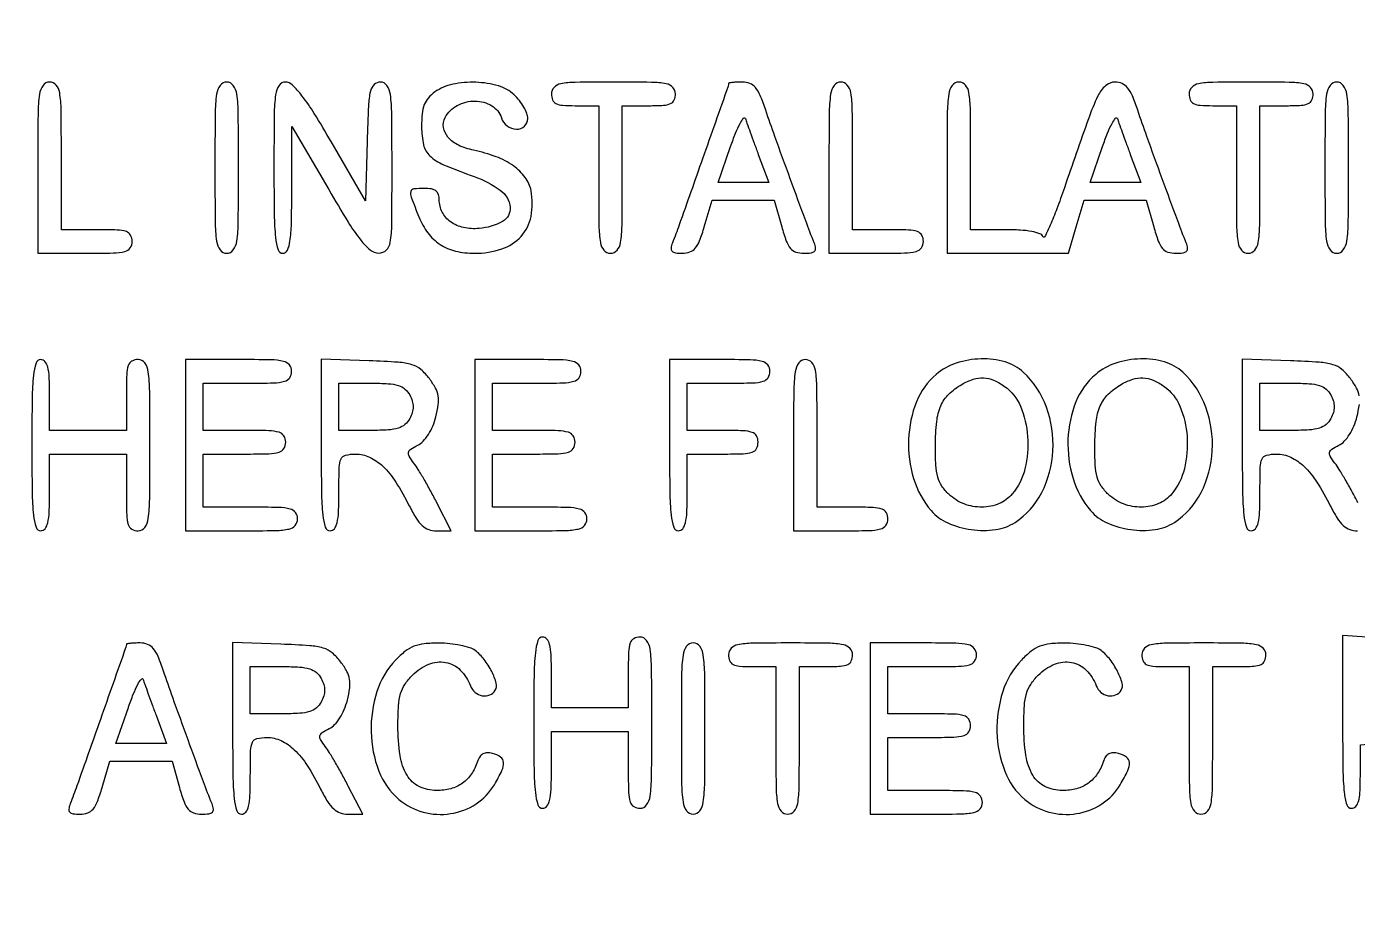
# Model space of a CAD drawing. Extents: x 0 to 1066, y 0 to 761.
# Drawn here: x 812.08 to 831.15, y 269.57 to 282.09 of the extents above; entities that cross this region are included whole.
import ezdxf

# ---------------------------------------------------------------- set-up
doc = ezdxf.new("R2010")
doc.units = 0
doc.header["$MEASUREMENT"] = 0

msp = doc.modelspace()

# ---------------------------------------------------------------- linework, layer by layer
for points in [[(183.390323, 95.266879, 0.000001), (192.989143, 95.254457, 0.000118)], [(479.458836, 95.240684, -0.000004), (502.524384, 95.211821, -0.198594)], [(710.559243, 95.267872, -0.000023), (733.258836, 95.240684, -0.000004), (756.324384, 95.211821, -0.198594)], [(416.092229, 95.24091, -0.000004), (439.072908, 95.212432, -0.198597)], [(542.992229, 95.24091, -0.000004), (565.972908, 95.212432, -0.198597)], [(606.442229, 95.24091, -0.000004), (629.422908, 95.212432, -0.198597)], [(669.892229, 95.24091, -0.000004), (692.872908, 95.212432, -0.198597)], [(831.178842, 276.798441, 0.082928), (831.139816, 276.910784, 0.035157), (831.053472, 277.045462, 0.057331), (830.930902, 277.17574, 0.10358), (830.802517, 277.245032, 0.055706), (830.607385, 277.279974, 0.007564), (830.192158, 277.301071), (829.503, 277.325643), (829.503, 276.095521, 0.003202), (829.507326, 275.420013, 0.022501), (829.526332, 275.09157, 0.049121), (829.56223, 274.915347, 0.329081), (829.6299, 274.8654, 0.232029), (829.691637, 274.89568, 0.108427), (829.730769, 274.9782, 0.047315), (829.751501, 275.134057, 0.00942), (829.7568, 275.4153, -0.00595), (829.761107, 275.777265, -0.096871), (829.787144, 275.895398, -0.238613), (829.85181, 275.949015, -0.056005), (829.995853, 275.9652, -0.111153), (830.197305, 275.919856, -0.081177), (830.38662, 275.789001, -0.058854), (830.57231, 275.562371, -0.025924), (830.764172, 275.22495, 0.021841), (830.863916, 275.046153, 0.069009), (830.95107, 274.940627, 0.100305), (831.043578, 274.884832, 0.085906), (831.155845, 274.8654)], [(831.160873, 275.26725, 0.006834), (831.072806, 275.433272, 0.006481), (830.978698, 275.599812, 0.006451), (830.891651, 275.74496, 0.022591), (830.830227, 275.835075, -0.02569), (830.763648, 275.934064, -0.192002), (830.754729, 275.988864, -0.198014), (830.786063, 276.03379, -0.027525), (830.886928, 276.090975, 0.089041), (830.964881, 276.148814, 0.046566), (831.039398, 276.244476, 0.042448), (831.102634, 276.364802, 0.038847), (831.146864, 276.497663, 0.026721), (831.180834, 276.674022, 0.076578)]]:
    msp.add_lwpolyline(points, format="xyb")
for points in [[(409.06215, 749.15415), (40.8618, 749.132981), (40.8618, 380.65769), (40.8618, 12.1824), (501.2973, 12.1824), (961.7328, 12.1824), (961.7328, 380.646631), (961.7328, 749.110861), (961.41555, 749.1633, 0.040886), (961.153339, 749.184871, 0.000002), (934.190609, 749.194398, 0.000089), (904.448031, 749.199508, 0.000054), (869.1804, 749.195529, -0.000029), (813.61687, 749.186499, -0.000004), (696.10453, 749.175037, -0.000004), (556.774728, 749.163736, -0.000004)], [(812.2446, 280.0683), (812.2446, 278.8416), (812.9214, 278.8416, 0.005351), (813.327578, 278.845947, 0.055952), (813.49245, 278.868037, 0.176663), (813.56866, 278.919584, 0.157888), (813.5982, 279.0108, 0.12648), (813.575132, 279.100532, 0.188641), (813.5136, 279.1518, 0.072107), (813.384298, 279.175033, 0.008455), (813.0906, 279.18), (812.583, 279.18), (812.583, 280.2375, 0.002827), (812.579269, 280.897459, 0.036854), (812.558466, 281.141663, 0.138781), (812.507206, 281.252132, 0.218517), (812.4138, 281.295, 0.240299), (812.319478, 281.246891, 0.123223), (812.268667, 281.120513, 0.031956), (812.248189, 280.841162, 0.002322)], [(814.7826, 280.0683, 0.002322), (814.786189, 279.295438, 0.031956), (814.806667, 279.016087, 0.123223), (814.857478, 278.889709, 0.240299), (814.9518, 278.8416, 0.240299), (815.046122, 278.889709, 0.123223), (815.096933, 279.016087, 0.031956), (815.117411, 279.295438, 0.002322), (815.121, 280.0683, 0.002322), (815.117411, 280.841162, 0.031956), (815.096933, 281.120513, 0.123223), (815.046122, 281.246891, 0.240299), (814.9518, 281.295, 0.240299), (814.857478, 281.246891, 0.123223), (814.806667, 281.120513, 0.031956), (814.786189, 280.841162, 0.002322)], [(815.6286, 280.0683, 0.003213), (815.632928, 279.394779, 0.022561), (815.651938, 279.0672, 0.049302), (815.687853, 278.891477, 0.328801), (815.7555, 278.8416, 0.295501), (815.820872, 278.883931, 0.070336), (815.858606, 279.014631, 0.029944), (815.87864, 279.262194, 0.004715), (815.884237, 279.75105), (815.886074, 280.6605), (816.412987, 279.754357, 0.006242), (816.692361, 279.287424, 0.029041), (816.872082, 279.030137, 0.052989), (817.009326, 278.889638, 0.170079), (817.13025, 278.844907, 0.199339), (817.238531, 278.887673, 0.163117), (817.296225, 278.999106, 0.036571), (817.317304, 279.257981, 0.002034), (817.3206, 280.0683, 0.002367), (817.316969, 280.835472, 0.031318), (817.296584, 281.117783, 0.117824), (817.246777, 281.246477, 0.246563), (817.15436, 281.295, 0.195513), (817.063555, 281.258082, 0.145553), (817.010252, 281.162656, 0.043894), (816.982739, 280.956393, 0.004128), (816.96401, 280.445118), (816.9399, 279.595236), (816.446717, 280.445118, 0.007787), (816.206638, 280.844383, 0.025041), (816.029801, 281.09901, 0.035073), (815.891947, 281.253918, 0.195814), (815.791067, 281.295, 0.254619), (815.701061, 281.245988, 0.110911), (815.652551, 281.114158, 0.030502), (815.632287, 280.827986, 0.002427)], [(817.93395, 281.153344, 0.064007), (817.841152, 281.069132, 0.085808), (817.783351, 280.971565, 0.066535), (817.752834, 280.841674, 0.024477), (817.7436, 280.653158, 0.055339), (817.772237, 280.395212, 0.149321), (817.862473, 280.236724, 0.090969), (818.056244, 280.111062, 0.013145), (818.497697, 279.941057, -0.070637), (818.872195, 279.744969, -0.215768), (819.011951, 279.502224, -0.299828), (818.904196, 279.297864, -0.104684), (818.570404, 279.19667, -0.073735), (818.343938, 279.210605, -0.104161), (818.159647, 279.292073, -0.119079), (818.040323, 279.430912, -0.118782), (817.9974, 279.609043, 0.082235), (817.984946, 279.684252, 0.147435), (817.948833, 279.734734, 0.119852), (817.884624, 279.763294, 0.045016), (817.7859, 279.7722, 0.028442), (817.631493, 279.76341, 0.327023), (817.589392, 279.724513, 0.139119), (817.596029, 279.645342, 0.005125), (817.705889, 279.362401, 0.065244), (817.834677, 279.132652, 0.088006), (818.008042, 278.969838, 0.085852), (818.23034, 278.873965, 0.059042), (818.503473, 278.8416, 0.079385), (818.892677, 278.903786, 0.130563), (819.170488, 279.084424, 0.137881), (819.312628, 279.370902, 0.093265), (819.312828, 279.737647, 0.114024), (819.229295, 279.928528, 0.079467), (819.06027, 280.093286, 0.063948), (818.810922, 280.2251, 0.038754), (818.489766, 280.317834, -0.060203), (818.273087, 280.390577, -0.103319), (818.122006, 280.505445, -0.141227), (818.057642, 280.644235, -0.162669), (818.082078, 280.787546, -0.149104), (818.255837, 280.960603, -0.123853), (818.510231, 281.023098, -0.133716), (818.749553, 280.9565, -0.183571), (818.887073, 280.783072, 0.153609), (818.968987, 280.666412, 0.157876), (819.102016, 280.619261, 0.194842), (819.217996, 280.662572, 0.210147), (819.2664, 280.772653, 0.093821), (819.252733, 280.844846, 0.037607), (819.208883, 280.93577, 0.035541), (819.145523, 281.029263, 0.037508), (819.070597, 281.111053, 0.118482), (818.84487, 281.239794, 0.061394), (818.522523, 281.291756, 0.060569), (818.190356, 281.263854, 0.10142)], [(819.6048, 281.1258, 0.094959), (819.621363, 281.039374, 0.184152), (819.66825, 280.988325, 0.098846), (819.761239, 280.96293, 0.017388), (819.9432, 280.9566), (820.2816, 280.9566), (820.2816, 279.8991, 0.002827), (820.285331, 279.239141, 0.036854), (820.306134, 278.994937, 0.138781), (820.357394, 278.884468, 0.218517), (820.4508, 278.8416, 0.218517), (820.544206, 278.884468, 0.138781), (820.595466, 278.994937, 0.036854), (820.616269, 279.239141, 0.002827), (820.62, 279.8991), (820.62, 280.9566), (821.0007, 280.9566, 0.013964), (821.210458, 280.962459, 0.090841), (821.312663, 280.98715, 0.188085), (821.363234, 281.038195, 0.102588), (821.3814, 281.1258, 0.193568), (821.344202, 281.218285, 0.15568), (821.249213, 281.269821, 0.043488), (821.040205, 281.291067, 0.003595), (820.4931, 281.295, 0.003595), (819.945995, 281.291067, 0.043488), (819.736988, 281.269821, 0.15568), (819.641998, 281.218285, 0.193568)], [(822.142795, 281.27385, -0.084799), (822.136291, 281.235834, -0.000052), (821.77032, 280.197062, -0.000388), (821.434776, 279.247328, -0.009822), (821.337775, 278.98965, 0.060048), (821.318183, 278.915919, 0.230938), (821.332432, 278.872062, 0.170663), (821.380525, 278.847954, 0.031659), (821.480779, 278.8416, 0.086283), (821.588894, 278.860397, 0.134827), (821.665723, 278.914359, 0.082591), (821.727796, 279.02137, 0.018432), (821.795268, 279.2223), (821.907676, 279.603), (822.352643, 279.603), (822.797611, 279.603), (822.9042, 279.2223, 0.017944), (822.969585, 279.01739, 0.087286), (823.029812, 278.911931, 0.141822), (823.107034, 278.859552, 0.078722), (823.220346, 278.8416, 0.029308), (823.325492, 278.847768, 0.166988), (823.375222, 278.871676, 0.236769), (823.390064, 278.915466, 0.061225), (823.37029, 278.98965, -0.006965), (823.248001, 279.306006, -0.001209), (823.026745, 279.90744, -0.001323), (822.807017, 280.514187, -0.005089), (822.675252, 280.89315, 0.017403), (822.596481, 281.1029, 0.074917), (822.527722, 281.216675, 0.125362), (822.448016, 281.274572, 0.094981), (822.341449, 281.295, 0.00999), (822.265284, 281.293478, 0.016528), (822.201152, 281.288787, 0.010464), (822.150048, 281.282262, 0.371455)], [(823.581, 280.0683), (823.581, 278.8416), (824.2578, 278.8416, 0.005351), (824.663978, 278.845947, 0.055952), (824.82885, 278.868037, 0.176663), (824.90506, 278.919584, 0.157888), (824.9346, 279.0108, 0.12648), (824.911532, 279.100532, 0.188641), (824.85, 279.1518, 0.072107), (824.720698, 279.175033, 0.008455), (824.427, 279.18), (823.9194, 279.18), (823.9194, 280.2375, 0.002827), (823.915669, 280.897459, 0.036854), (823.894866, 281.141663, 0.138781), (823.843606, 281.252132, 0.218517), (823.7502, 281.295, 0.240299), (823.655878, 281.246891, 0.123223), (823.605067, 281.120513, 0.031956), (823.584589, 280.841162, 0.002322)], [(825.273, 280.0683), (825.273, 278.8416), (826.142831, 278.8416), (827.012661, 278.8416), (827.125068, 279.2223), (827.237476, 279.603), (827.682443, 279.603), (828.127411, 279.603), (828.234, 279.2223, 0.017944), (828.299385, 279.01739, 0.087286), (828.359612, 278.911931, 0.141822), (828.436834, 278.859552, 0.078722), (828.550146, 278.8416, 0.029308), (828.655292, 278.847768, 0.166988), (828.705022, 278.871676, 0.236769), (828.719864, 278.915466, 0.061225), (828.70009, 278.98965, -0.006965), (828.577801, 279.306006, -0.001209), (828.356545, 279.90744, -0.001323), (828.136817, 280.514187, -0.005089), (828.005052, 280.89315, 0.017956), (827.928084, 281.097414, 0.070049), (827.859308, 281.213164, 0.117315), (827.781769, 281.273496, 0.107327), (827.682742, 281.295, 0.184102), (827.545454, 281.242676, 0.099007), (827.434961, 281.095864, 0.027305), (827.298151, 280.766047, 0.001738), (826.954011, 279.777901, -0.007137), (826.846157, 279.478657, -0.013896), (826.750129, 279.243703, -0.012768), (826.67188, 279.078059, -0.667021), (826.64585, 279.079951, 0.233159), (826.603923, 279.122343, 0.036901), (826.487415, 279.153213, 0.031075), (826.32295, 279.173564, 0.015247), (826.11195, 279.18), (825.6114, 279.18), (825.6114, 280.2375, 0.002827), (825.607669, 280.897459, 0.036854), (825.586866, 281.141663, 0.138781), (825.535606, 281.252132, 0.218517), (825.4422, 281.295, 0.240299), (825.347878, 281.246891, 0.123223), (825.297067, 281.120513, 0.031956), (825.276589, 280.841162, 0.002322)], [(828.7416, 281.1258, 0.094959), (828.758163, 281.039374, 0.184152), (828.80505, 280.988325, 0.098846), (828.898039, 280.96293, 0.017388), (829.08, 280.9566), (829.4184, 280.9566), (829.4184, 279.8991, 0.002827), (829.422131, 279.239141, 0.036854), (829.442934, 278.994937, 0.138781), (829.494194, 278.884468, 0.218517), (829.5876, 278.8416, 0.218517), (829.681006, 278.884468, 0.138781), (829.732266, 278.994937, 0.036854), (829.753069, 279.239141, 0.002827), (829.7568, 279.8991), (829.7568, 280.9566), (830.1375, 280.9566, 0.013964), (830.347258, 280.962459, 0.090841), (830.449463, 280.98715, 0.188085), (830.500034, 281.038195, 0.102588), (830.5182, 281.1258, 0.193568), (830.481002, 281.218285, 0.15568), (830.386013, 281.269821, 0.043488), (830.177005, 281.291067, 0.003595), (829.6299, 281.295, 0.003595), (829.082795, 281.291067, 0.043488), (828.873788, 281.269821, 0.15568), (828.778798, 281.218285, 0.193568)], [(830.6874, 280.0683, 0.002322), (830.690989, 279.295438, 0.031956), (830.711467, 279.016087, 0.123223), (830.762278, 278.889709, 0.240299), (830.8566, 278.8416, 0.240299), (830.950922, 278.889709, 0.123223), (831.001733, 279.016087, 0.031956), (831.022211, 279.295438, 0.002322), (831.0258, 280.0683, 0.002322), (831.022211, 280.841162, 0.031956), (831.001733, 281.120513, 0.123223), (830.950922, 281.246891, 0.240299), (830.8566, 281.295, 0.240299), (830.762278, 281.246891, 0.123223), (830.711467, 281.120513, 0.031956), (830.690989, 280.841162, 0.002322)], [(822.568955, 280.25865), (822.718744, 279.8568), (822.356438, 279.8568), (821.994132, 279.8568), (822.171943, 280.371218, -0.011999), (822.242693, 280.561024, -0.026422), (822.307717, 280.701459, -0.047278), (822.358034, 280.778101, -0.601846), (822.38446, 280.773068, 0.009837), (822.406296, 280.706895, 0.001488), (822.452971, 280.575523, 0.001668), (822.509062, 280.420756, 0.001442)], [(827.898755, 280.25865), (828.048544, 279.8568), (827.686238, 279.8568), (827.323932, 279.8568), (827.501743, 280.371218, -0.011999), (827.572493, 280.561024, -0.026422), (827.637517, 280.701459, -0.047278), (827.687834, 280.778101, -0.601846), (827.71426, 280.773068, 0.009837), (827.736096, 280.706895, 0.001488), (827.782771, 280.575523, 0.001668), (827.838862, 280.420756, 0.001442)], [(812.16, 276.0921, 0.003213), (812.164328, 275.418579, 0.022561), (812.183338, 275.091, 0.049302), (812.219253, 274.915277, 0.328801), (812.2869, 274.8654, 0.232029), (812.348637, 274.89568, 0.108427), (812.387769, 274.9782, 0.047315), (812.408501, 275.134057, 0.00942), (812.4138, 275.4153), (812.4138, 275.9652), (812.9637, 275.9652), (813.5136, 275.9652), (813.5136, 275.4153, 0.007414), (813.518371, 275.09352, 0.067313), (813.541258, 274.955287, 0.186514), (813.592613, 274.890104, 0.134481), (813.6828, 274.8654, 0.240299), (813.777122, 274.913509, 0.123223), (813.827933, 275.039887, 0.031956), (813.848411, 275.319238, 0.002322), (813.852, 276.0921, 0.002322), (813.848411, 276.864962, 0.031956), (813.827933, 277.144313, 0.123223), (813.777122, 277.270691, 0.240299), (813.6828, 277.3188, 0.12648), (813.593068, 277.295732, 0.188641), (813.5418, 277.2342, 0.072107), (813.518567, 277.104898, 0.008455), (813.5136, 276.8112), (813.5136, 276.3036), (812.9637, 276.3036), (812.4138, 276.3036), (812.4138, 276.8112, 0.010614), (812.408347, 277.068041, 0.050675), (812.387363, 277.21305, 0.113455), (812.348068, 277.29023, 0.222027), (812.2869, 277.3188, 0.328801), (812.219253, 277.268923, 0.049302), (812.183338, 277.0932, 0.022561), (812.164328, 276.765621, 0.003213)], [(814.3596, 276.0921), (814.3596, 274.8654), (815.1633, 274.8654, 0.004147), (815.654009, 274.86947, 0.047763), (815.845388, 274.891003, 0.16431), (815.932794, 274.942593, 0.179874), (815.967, 275.0346, 0.157888), (815.93746, 275.125816, 0.176663), (815.86125, 275.177363, 0.055952), (815.696378, 275.199453, 0.005351), (815.2902, 275.2038), (814.6134, 275.2038), (814.6134, 275.5845), (814.6134, 275.9652), (815.2056, 275.9652, 0.006583), (815.555492, 275.969807, 0.063075), (815.702625, 275.992393, 0.183695), (815.77147, 276.043826, 0.142406), (815.7978, 276.1344, 0.142406), (815.77147, 276.224974, 0.183695), (815.702625, 276.276407, 0.063075), (815.555492, 276.298993, 0.006583), (815.2056, 276.3036), (814.6134, 276.3036), (814.6134, 276.642), (814.6134, 276.9804), (815.2479, 276.9804, 0.005909), (815.625926, 276.984867, 0.059311), (815.781938, 277.00719, 0.180365), (815.854456, 277.058688, 0.150217), (815.8824, 277.1496, 0.17273), (815.849727, 277.241357, 0.168559), (815.766075, 277.29295, 0.050222), (815.583522, 277.314649, 0.004487), (815.121, 277.3188), (814.3596, 277.3188)], [(816.3054, 276.095521, 0.003202), (816.309726, 275.420013, 0.022501), (816.328732, 275.09157, 0.049121), (816.36463, 274.915347, 0.329081), (816.4323, 274.8654, 0.232029), (816.494037, 274.89568, 0.108427), (816.533169, 274.9782, 0.047315), (816.553901, 275.134057, 0.00942), (816.5592, 275.4153, -0.00595), (816.563507, 275.777265, -0.096871), (816.589544, 275.895398, -0.238613), (816.65421, 275.949015, -0.056005), (816.798253, 275.9652, -0.111153), (816.999705, 275.919856, -0.081177), (817.18902, 275.789001, -0.058854), (817.37471, 275.562371, -0.025924), (817.566572, 275.22495, 0.021841), (817.666316, 275.046153, 0.069009), (817.75347, 274.940627, 0.100305), (817.845978, 274.884832, 0.085906), (817.958245, 274.8654), (818.16945, 274.8654), (817.963273, 275.26725, 0.006834), (817.875206, 275.433272, 0.006481), (817.781098, 275.599812, 0.006451), (817.694051, 275.74496, 0.022591), (817.632627, 275.835075, -0.02569), (817.566048, 275.934064, -0.192002), (817.557129, 275.988864, -0.198014), (817.588463, 276.03379, -0.027525), (817.689328, 276.090975, 0.089041), (817.767281, 276.148814, 0.046566), (817.841798, 276.244476, 0.042448), (817.905034, 276.364802, 0.038847), (817.949264, 276.497663, 0.026721), (817.983234, 276.674022, 0.076578), (817.981242, 276.798441, 0.082928), (817.942216, 276.910784, 0.035157), (817.855872, 277.045462, 0.057331), (817.733302, 277.17574, 0.10358), (817.604917, 277.245032, 0.055706), (817.409785, 277.279974, 0.007564), (816.994558, 277.301071), (816.3054, 277.325643)], [(818.505, 276.0921), (818.505, 274.8654), (819.3087, 274.8654, 0.004147), (819.799409, 274.86947, 0.047763), (819.990788, 274.891003, 0.16431), (820.078194, 274.942593, 0.179874), (820.1124, 275.0346, 0.157888), (820.08286, 275.125816, 0.176663), (820.00665, 275.177363, 0.055952), (819.841778, 275.199453, 0.005351), (819.4356, 275.2038), (818.7588, 275.2038), (818.7588, 275.5845), (818.7588, 275.9652), (819.351, 275.9652, 0.006583), (819.700892, 275.969807, 0.063075), (819.848025, 275.992393, 0.183695), (819.91687, 276.043826, 0.142406), (819.9432, 276.1344, 0.142406), (819.91687, 276.224974, 0.183695), (819.848025, 276.276407, 0.063075), (819.700892, 276.298993, 0.006583), (819.351, 276.3036), (818.7588, 276.3036), (818.7588, 276.642), (818.7588, 276.9804), (819.3933, 276.9804, 0.005909), (819.771326, 276.984867, 0.059311), (819.927338, 277.00719, 0.180365), (819.999856, 277.058688, 0.150217), (820.0278, 277.1496, 0.17273), (819.995127, 277.241357, 0.168559), (819.911475, 277.29295, 0.050222), (819.728922, 277.314649, 0.004487), (819.2664, 277.3188), (818.505, 277.3188)], [(821.2968, 276.0921, 0.003213), (821.301128, 275.418579, 0.022561), (821.320138, 275.091, 0.049302), (821.356053, 274.915277, 0.328801), (821.4237, 274.8654, 0.232029), (821.485437, 274.89568, 0.108427), (821.524569, 274.9782, 0.047315), (821.545301, 275.134057, 0.00942), (821.5506, 275.4153), (821.5506, 275.9652), (822.0582, 275.9652, 0.008455), (822.351898, 275.970167, 0.072107), (822.4812, 275.9934, 0.188641), (822.542732, 276.044668, 0.12648), (822.5658, 276.1344, 0.12648), (822.542732, 276.224132, 0.188641), (822.4812, 276.2754, 0.072107), (822.351898, 276.298633, 0.008455), (822.0582, 276.3036), (821.5506, 276.3036), (821.5506, 276.642), (821.5506, 276.9804), (822.1428, 276.9804, 0.006583), (822.492692, 276.985007, 0.063075), (822.639825, 277.007593, 0.183695), (822.70867, 277.059026, 0.142406), (822.735, 277.1496, 0.165398), (822.703883, 277.241095, 0.1727), (822.623963, 277.292674, 0.052938), (822.450245, 277.314557, 0.004884), (822.0159, 277.3188), (821.2968, 277.3188)], [(823.0734, 276.0921), (823.0734, 274.8654), (823.7502, 274.8654, 0.005351), (824.156378, 274.869747, 0.055952), (824.32125, 274.891837, 0.176663), (824.39746, 274.943384, 0.157888), (824.427, 275.0346, 0.12648), (824.403932, 275.124332, 0.188641), (824.3424, 275.1756, 0.072107), (824.213098, 275.198833, 0.008455), (823.9194, 275.2038), (823.4118, 275.2038), (823.4118, 276.2613, 0.002827), (823.408069, 276.921259, 0.036854), (823.387266, 277.165462, 0.138781), (823.336006, 277.275932, 0.218517), (823.2426, 277.3188, 0.240299), (823.148278, 277.270691, 0.123223), (823.097467, 277.144313, 0.031956), (823.076989, 276.864962, 0.002322)], [(825.118603, 277.106773, 0.123885), (824.835412, 276.714077, 0.085485), (824.721837, 276.175157, 0.082885), (824.794308, 275.613136, 0.104562), (825.046039, 275.154526, 0.111799), (825.284009, 274.978175, 0.06908), (825.620408, 274.882481, 0.069045), (825.970365, 274.882015, 0.111332), (826.248282, 274.986081, 0.131426), (826.629039, 275.41206, 0.103697), (826.789454, 276.011711, 0.101152), (826.69679, 276.638053, 0.118621), (826.366171, 277.137619, 0.118666), (826.106435, 277.284201, 0.075716), (825.760756, 277.328138, 0.073305), (825.405741, 277.266807, 0.095814)], [(827.402803, 277.106773, 0.123885), (827.119612, 276.714077, 0.085485), (827.006037, 276.175157, 0.082885), (827.078508, 275.613136, 0.104562), (827.330239, 275.154526, 0.111799), (827.568209, 274.978175, 0.06908), (827.904608, 274.882481, 0.069045), (828.254565, 274.882015, 0.111332), (828.532482, 274.986081, 0.131426), (828.913239, 275.41206, 0.103697), (829.073654, 276.011711, 0.101152), (828.98099, 276.638053, 0.118621), (828.650371, 277.137619, 0.118666), (828.390635, 277.284201, 0.075716), (828.044956, 277.328138, 0.073305), (827.689941, 277.266807, 0.095814)], [(817.5744, 276.8112, -0.049536), (817.610562, 276.723826, -0.073486), (817.622653, 276.642, -0.073486), (817.610562, 276.560174, -0.049536), (817.5744, 276.4728, -0.09537), (817.505505, 276.387875, -0.100861), (817.411266, 276.336633, -0.059921), (817.266232, 276.310648, -0.014397), (817.021523, 276.3036), (816.5592, 276.3036), (816.5592, 276.642), (816.5592, 276.9804), (817.021523, 276.9804, -0.014397), (817.266232, 276.973352, -0.059921), (817.411266, 276.947367, -0.100861), (817.505505, 276.896125, -0.09537)], [(826.097697, 276.935039, -0.143223), (826.325398, 276.650723, -0.079931), (826.42786, 276.215553, -0.077332), (826.389665, 275.754418, -0.11509), (826.208396, 275.39415, -0.119537), (826.019984, 275.254595, -0.098447), (825.774327, 275.203952, -0.09388), (825.517877, 275.250662, -0.097006), (825.299603, 275.387747, -0.056872), (825.198683, 275.50684, -0.080028), (825.140787, 275.633196, -0.054705), (825.112963, 275.804924, -0.014142), (825.106491, 276.085697, -0.025001), (825.125555, 276.430555, -0.075567), (825.184982, 276.657538, -0.098225), (825.298437, 276.822405, -0.062967), (825.4845, 276.962819, -0.051006), (825.649266, 277.036158, -0.090781), (825.795914, 277.056195, -0.090761), (825.940171, 277.022981, -0.050966)], [(828.381897, 276.935039, -0.143223), (828.609598, 276.650723, -0.079931), (828.71206, 276.215553, -0.077332), (828.673865, 275.754418, -0.11509), (828.492596, 275.39415, -0.119537), (828.304184, 275.254595, -0.098447), (828.058527, 275.203952, -0.09388), (827.802077, 275.250662, -0.097006), (827.583803, 275.387747, -0.056872), (827.482883, 275.50684, -0.080028), (827.424987, 275.633196, -0.054705), (827.397163, 275.804924, -0.014142), (827.390691, 276.085697, -0.025001), (827.409755, 276.430555, -0.075567), (827.469182, 276.657538, -0.098225), (827.582637, 276.822405, -0.062967), (827.7687, 276.962819, -0.051006), (827.933466, 277.036158, -0.090781), (828.080114, 277.056195, -0.090761), (828.224371, 277.022981, -0.050966)], [(830.772, 276.8112, -0.049536), (830.808162, 276.723826, -0.073486), (830.820253, 276.642, -0.073486), (830.808162, 276.560174, -0.049536), (830.772, 276.4728, -0.09537), (830.703105, 276.387875, -0.100861), (830.608866, 276.336633, -0.059921), (830.463832, 276.310648, -0.014397), (830.219123, 276.3036), (829.7568, 276.3036), (829.7568, 276.642), (829.7568, 276.9804), (830.219123, 276.9804, -0.014397), (830.463832, 276.973352, -0.059921), (830.608866, 276.947367, -0.100861), (830.703105, 276.896125, -0.09537)], [(813.513595, 273.23685, -0.084799), (813.507091, 273.198834, -0.000052), (813.14112, 272.160062, -0.000388), (812.805576, 271.210328, -0.009822), (812.708575, 270.95265, 0.060048), (812.688983, 270.878919, 0.230938), (812.703232, 270.835062, 0.170663), (812.751325, 270.810954, 0.031659), (812.851579, 270.8046, 0.086283), (812.959694, 270.823397, 0.134827), (813.036523, 270.877359, 0.082591), (813.098596, 270.98437, 0.018432), (813.166068, 271.1853), (813.278476, 271.566), (813.723443, 271.566), (814.168411, 271.566), (814.275, 271.1853, 0.017944), (814.340385, 270.98039, 0.087286), (814.400612, 270.874931, 0.141822), (814.477834, 270.822552, 0.078722), (814.591146, 270.8046, 0.029308), (814.696292, 270.810768, 0.166988), (814.746022, 270.834676, 0.236769), (814.760864, 270.878466, 0.061225), (814.74109, 270.95265, -0.006965), (814.618801, 271.269006, -0.001209), (814.397545, 271.87044, -0.001323), (814.177817, 272.477187, -0.005089), (814.046052, 272.85615, 0.017403), (813.967281, 273.0659, 0.074917), (813.898522, 273.179675, 0.125362), (813.818816, 273.237572, 0.094981), (813.712249, 273.258, 0.00999), (813.636084, 273.256478, 0.016528), (813.571952, 273.251787, 0.010464), (813.520848, 273.245262, 0.371455)], [(815.0364, 272.034721, 0.003202), (815.040726, 271.359213, 0.022501), (815.059732, 271.03077, 0.049121), (815.09563, 270.854547, 0.329081), (815.1633, 270.8046, 0.232029), (815.225037, 270.83488, 0.108427), (815.264169, 270.9174, 0.047315), (815.284901, 271.073257, 0.00942), (815.2902, 271.3545, -0.00595), (815.294507, 271.716465, -0.096871), (815.320544, 271.834598, -0.238613), (815.38521, 271.888215, -0.056005), (815.529253, 271.9044, -0.111153), (815.730705, 271.859056, -0.081177), (815.92002, 271.728201, -0.058854), (816.10571, 271.501571, -0.025924), (816.297572, 271.16415, 0.021841), (816.397316, 270.985353, 0.069009), (816.48447, 270.879827, 0.100305), (816.576978, 270.824032, 0.085906), (816.689245, 270.8046), (816.90045, 270.8046), (816.694273, 271.20645, 0.006834), (816.606206, 271.372472, 0.006481), (816.512098, 271.539012, 0.006451), (816.425051, 271.68416, 0.022591), (816.363627, 271.774275, -0.02569), (816.297048, 271.873264, -0.192002), (816.288129, 271.928064, -0.198014), (816.319463, 271.97299, -0.027525), (816.420328, 272.030175, 0.089041), (816.498281, 272.088014, 0.046566), (816.572798, 272.183676, 0.042448), (816.636034, 272.304002, 0.038847), (816.680264, 272.436863, 0.026721), (816.714234, 272.613222, 0.076578), (816.712242, 272.737641, 0.082928), (816.673216, 272.849984, 0.035157), (816.586872, 272.984662, 0.057331), (816.464302, 273.11494, 0.10358), (816.335917, 273.184232, 0.055706), (816.140785, 273.219174, 0.007564), (815.725558, 273.240271), (815.0364, 273.264843)], [(817.371829, 273.01352, 0.114205), (817.103961, 272.56314, 0.083506), (817.021034, 271.985164, 0.085163), (817.131564, 271.422694, 0.127519), (817.420003, 271.016627, 0.108551), (817.765866, 270.835135, 0.105254), (818.160005, 270.812543, 0.106878), (818.524422, 270.951973, 0.11522), (818.787118, 271.226712, 0.021165), (818.895799, 271.429861, 0.127063), (818.918965, 271.546449, 0.232712), (818.876227, 271.622158, 0.086167), (818.761743, 271.674343, 0.067058), (818.684889, 271.683755, 0.120753), (818.623762, 271.667991, 0.12276), (818.577509, 271.626009, 0.07065), (818.544701, 271.557811, -0.072622), (818.458576, 271.380571, -0.089596), (818.330095, 271.249659, -0.08774), (818.161631, 271.170138, -0.066597), (817.958787, 271.143, -0.114856), (817.708675, 271.201222, -0.145297), (817.535122, 271.361608, -0.099183), (817.435515, 271.644534, -0.035212), (817.4052, 272.074469, -0.014703), (817.413529, 272.357643, -0.055361), (817.443425, 272.532421, -0.07729), (817.504879, 272.664912, -0.049247), (817.612855, 272.796545, -0.096703), (817.846425, 272.953812, -0.146157), (818.088427, 272.980424, -0.15206), (818.298632, 272.87031, -0.107279), (818.444138, 272.64465, 0.127947), (818.510411, 272.550526, 0.131147), (818.61356, 272.501714, 0.142401), (818.720876, 272.512666, 0.159485), (818.800019, 272.579452, 0.211029), (818.814163, 272.681573, 0.047286), (818.748619, 272.849149, 0.046742), (818.640502, 273.02131, 0.065556), (818.512331, 273.149559, 0.088545), (818.435229, 273.189519, 0.025252), (818.304136, 273.223136, 0.02458), (818.149706, 273.246694, 0.023821), (817.992078, 273.255309, 0.026305), (817.78203, 273.245719, 0.068477), (817.635186, 273.210566, 0.074054), (817.510048, 273.138992, 0.034872)], [(819.351, 272.1159, 0.003213), (819.355328, 271.442379, 0.022561), (819.374338, 271.1148, 0.049302), (819.410253, 270.939077, 0.328801), (819.4779, 270.8892, 0.232029), (819.539637, 270.91948, 0.108427), (819.578769, 271.002, 0.047315), (819.599501, 271.157857, 0.00942), (819.6048, 271.4391), (819.6048, 271.989), (820.1547, 271.989), (820.7046, 271.989), (820.7046, 271.4391, 0.007414), (820.709371, 271.11732, 0.067313), (820.732258, 270.979087, 0.186514), (820.783613, 270.913904, 0.134481), (820.8738, 270.8892, 0.240299), (820.968122, 270.937309, 0.123223), (821.018933, 271.063687, 0.031956), (821.039411, 271.343038, 0.002322), (821.043, 272.1159, 0.002322), (821.039411, 272.888762, 0.031956), (821.018933, 273.168113, 0.123223), (820.968122, 273.294491, 0.240299), (820.8738, 273.3426, 0.12648), (820.784068, 273.319532, 0.188641), (820.7328, 273.258, 0.072107), (820.709567, 273.128698, 0.008455), (820.7046, 272.835), (820.7046, 272.3274), (820.1547, 272.3274), (819.6048, 272.3274), (819.6048, 272.835, 0.010614), (819.599347, 273.091841, 0.050675), (819.578363, 273.23685, 0.113455), (819.539068, 273.31403, 0.222027), (819.4779, 273.3426, 0.328801), (819.410253, 273.292723, 0.049302), (819.374338, 273.117, 0.022561), (819.355328, 272.789421, 0.003213)], [(821.466, 272.0313, 0.002322), (821.469589, 271.258438, 0.031956), (821.490067, 270.979087, 0.123223), (821.540878, 270.852709, 0.240299), (821.6352, 270.8046, 0.240299), (821.729522, 270.852709, 0.123223), (821.780333, 270.979087, 0.031956), (821.800811, 271.258438, 0.002322), (821.8044, 272.0313, 0.002322), (821.800811, 272.804162, 0.031956), (821.780333, 273.083512, 0.123223), (821.729522, 273.209891, 0.240299), (821.6352, 273.258, 0.240299), (821.540878, 273.209891, 0.123223), (821.490067, 273.083512, 0.031956), (821.469589, 272.804162, 0.002322)], [(822.1428, 273.0888, 0.094959), (822.159363, 273.002374, 0.184152), (822.20625, 272.951325, 0.098846), (822.299239, 272.92593, 0.017388), (822.4812, 272.9196), (822.8196, 272.9196), (822.8196, 271.8621, 0.002827), (822.823331, 271.202141, 0.036854), (822.844134, 270.957937, 0.138781), (822.895394, 270.847468, 0.218517), (822.9888, 270.8046, 0.218517), (823.082206, 270.847468, 0.138781), (823.133466, 270.957937, 0.036854), (823.154269, 271.202141, 0.002827), (823.158, 271.8621), (823.158, 272.9196), (823.5387, 272.9196, 0.013964), (823.748458, 272.925459, 0.090841), (823.850663, 272.95015, 0.188085), (823.901234, 273.001195, 0.102588), (823.9194, 273.0888, 0.193568), (823.882202, 273.181285, 0.15568), (823.787213, 273.232821, 0.043488), (823.578205, 273.254067, 0.003595), (823.0311, 273.258, 0.003595), (822.483995, 273.254067, 0.043488), (822.274988, 273.232821, 0.15568), (822.179998, 273.181285, 0.193568)], [(824.1732, 272.0313), (824.1732, 270.8046), (824.9769, 270.8046, 0.004147), (825.467609, 270.80867, 0.047763), (825.658988, 270.830203, 0.16431), (825.746394, 270.881793, 0.179874), (825.7806, 270.9738, 0.157888), (825.75106, 271.065016, 0.176663), (825.67485, 271.116562, 0.055952), (825.509978, 271.138653, 0.005351), (825.1038, 271.143), (824.427, 271.143), (824.427, 271.5237), (824.427, 271.9044), (825.0192, 271.9044, 0.006583), (825.369092, 271.909007, 0.063075), (825.516225, 271.931593, 0.183695), (825.58507, 271.983026, 0.142406), (825.6114, 272.0736, 0.142406), (825.58507, 272.164174, 0.183695), (825.516225, 272.215607, 0.063075), (825.369092, 272.238193, 0.006583), (825.0192, 272.2428), (824.427, 272.2428), (824.427, 272.5812), (824.427, 272.9196), (825.0615, 272.9196, 0.005909), (825.439526, 272.924067, 0.059311), (825.595538, 272.94639, 0.180365), (825.668056, 272.997888, 0.150217), (825.696, 273.0888, 0.17273), (825.663327, 273.180557, 0.168559), (825.579675, 273.23215, 0.050222), (825.397122, 273.253849, 0.004487), (824.9346, 273.258), (824.1732, 273.258)], [(826.339429, 273.01352, 0.114205), (826.071561, 272.56314, 0.083506), (825.988634, 271.985164, 0.085163), (826.099164, 271.422694, 0.127519), (826.387603, 271.016627, 0.108551), (826.733466, 270.835135, 0.105254), (827.127605, 270.812543, 0.106878), (827.492022, 270.951973, 0.11522), (827.754718, 271.226712, 0.021165), (827.863399, 271.429861, 0.127063), (827.886565, 271.546449, 0.232712), (827.843827, 271.622158, 0.086167), (827.729343, 271.674343, 0.067058), (827.652489, 271.683755, 0.120753), (827.591362, 271.667991, 0.12276), (827.545109, 271.626009, 0.07065), (827.512301, 271.557811, -0.072622), (827.426176, 271.380571, -0.089596), (827.297695, 271.249659, -0.08774), (827.129231, 271.170138, -0.066597), (826.926387, 271.143, -0.114856), (826.676275, 271.201222, -0.145297), (826.502722, 271.361608, -0.099183), (826.403115, 271.644534, -0.035212), (826.3728, 272.074469, -0.014703), (826.381129, 272.357643, -0.055361), (826.411025, 272.532421, -0.07729), (826.472479, 272.664912, -0.049247), (826.580455, 272.796545, -0.096703), (826.814025, 272.953812, -0.146157), (827.056027, 272.980424, -0.15206), (827.266232, 272.87031, -0.107279), (827.411738, 272.64465, 0.127947), (827.478011, 272.550526, 0.131147), (827.58116, 272.501714, 0.142401), (827.688476, 272.512666, 0.159485), (827.767619, 272.579452, 0.211029), (827.781763, 272.681573, 0.047286), (827.716219, 272.849149, 0.046742), (827.608102, 273.02131, 0.065556), (827.479931, 273.149559, 0.088545), (827.402829, 273.189519, 0.025252), (827.271736, 273.223136, 0.02458), (827.117306, 273.246694, 0.023821), (826.959678, 273.255309, 0.026305), (826.74963, 273.245719, 0.068477), (826.602786, 273.210566, 0.074054), (826.477648, 273.138992, 0.034872)], [(828.0648, 273.0888, 0.094959), (828.081363, 273.002374, 0.184152), (828.12825, 272.951325, 0.098846), (828.221239, 272.92593, 0.017388), (828.4032, 272.9196), (828.7416, 272.9196), (828.7416, 271.8621, 0.002827), (828.745331, 271.202141, 0.036854), (828.766134, 270.957937, 0.138781), (828.817394, 270.847468, 0.218517), (828.9108, 270.8046, 0.218517), (829.004206, 270.847468, 0.138781), (829.055466, 270.957937, 0.036854), (829.076269, 271.202141, 0.002827), (829.08, 271.8621), (829.08, 272.9196), (829.4607, 272.9196, 0.013964), (829.670458, 272.925459, 0.090841), (829.772663, 272.95015, 0.188085), (829.823234, 273.001195, 0.102588), (829.8414, 273.0888, 0.193568), (829.804202, 273.181285, 0.15568), (829.709213, 273.232821, 0.043488), (829.500205, 273.254067, 0.003595), (828.9531, 273.258, 0.003595), (828.405995, 273.254067, 0.043488), (828.196988, 273.232821, 0.15568), (828.101998, 273.181285, 0.193568)], [(830.9412, 272.127026, 0.003177), (830.945521, 271.447044, 0.022367), (830.964518, 271.116654, 0.048715), (831.00038, 270.939302, 0.329705), (831.0681, 270.8892, 0.208378), (831.128443, 270.91549, 0.11961), (831.167931, 270.985927, 0.055661), (831.189306, 271.116999, 0.012613), (831.195, 271.342664), (831.195, 271.796128), (831.64995, 271.843083, 0.029754), (832.015721, 271.902988, 0.076952), (832.263788, 272.000757, 0.106873), (832.421828, 272.145632, 0.100256), (832.510412, 272.34612, 0.058942), (832.533383, 272.578686, 0.048856), (832.50434, 272.825941, 0.051542), (832.433041, 273.042871, 0.114883), (832.328597, 273.180457, 0.111025), (832.245135, 273.223019, 0.015594), (832.055166, 273.26535, 0.017167), (831.823529, 273.301244, 0.01383), (831.572635, 273.324328), (830.9412, 273.364851)], [(816.3054, 272.7504, -0.049536), (816.341562, 272.663026, -0.073486), (816.353653, 272.5812, -0.073486), (816.341562, 272.499374, -0.049536), (816.3054, 272.412, -0.09537), (816.236505, 272.327075, -0.100861), (816.142266, 272.275833, -0.059921), (815.997232, 272.249848, -0.014397), (815.752523, 272.2428), (815.2902, 272.2428), (815.2902, 272.5812), (815.2902, 272.9196), (815.752523, 272.9196, -0.014397), (815.997232, 272.912552, -0.059921), (816.142266, 272.886567, -0.100861), (816.236505, 272.835325, -0.09537)], [(813.939755, 272.22165), (814.089544, 271.8198), (813.727238, 271.8198), (813.364932, 271.8198), (813.542743, 272.334218, -0.011999), (813.613493, 272.524024, -0.026422), (813.678517, 272.664459, -0.047278), (813.728834, 272.741101, -0.601846), (813.75526, 272.736068, 0.009837), (813.777096, 272.669895, 0.001488), (813.823771, 272.538523, 0.001668), (813.879862, 272.383756, 0.001442)]]:
    msp.add_lwpolyline(points, format="xyb", close=True)

doc.saveas('drawing.dxf')
